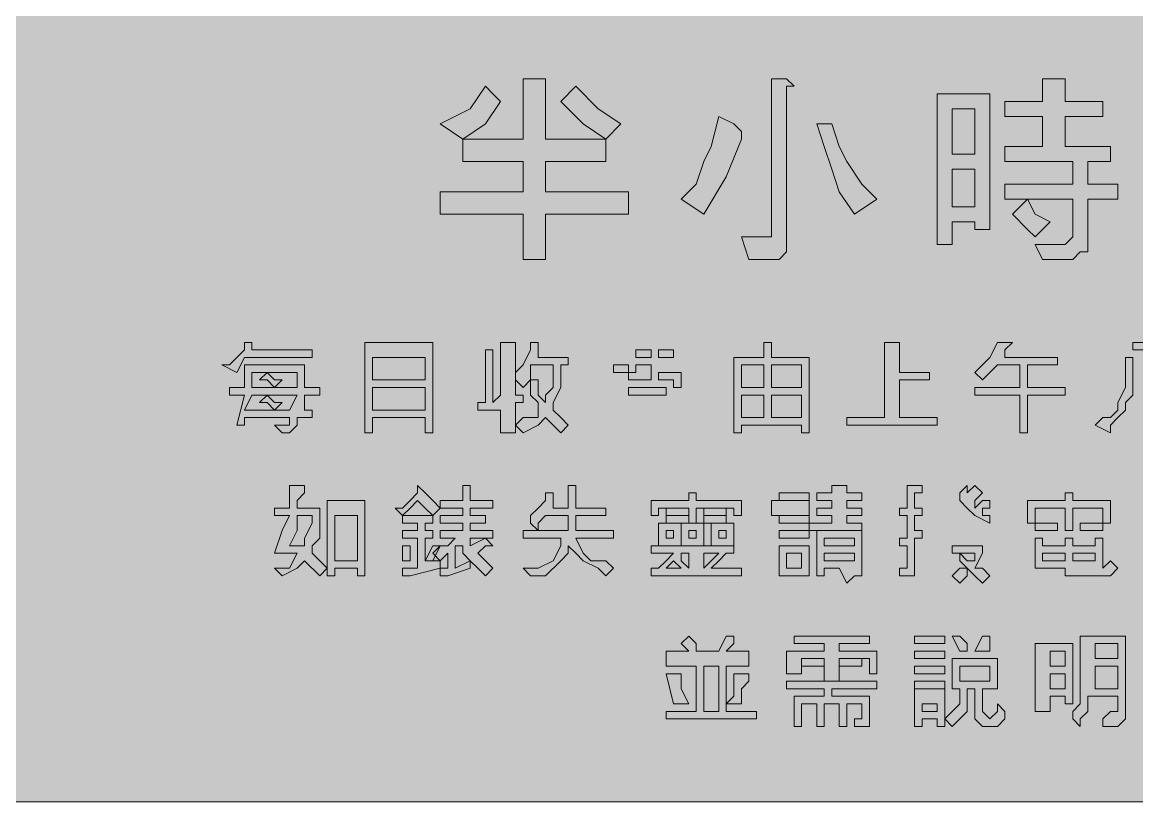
# Model space of a CAD drawing. Header units: metres. Extents: x 9 to 558, y 12 to 260.
# Drawn here: x 104.6 to 282.2, y 11.8 to 136 of the extents above; entities that cross this region are included whole.
import ezdxf

# ---------------------------------------------------------------- set-up
doc = ezdxf.new("R2010")
doc.units = ezdxf.units.M
doc.layers.add('FILL_BLACK_000000', color=7, linetype='Continuous', true_color=0x000000)
doc.layers.add('FILL_YELLOW_FFFF00', color=7, linetype='Continuous', true_color=0xffff00)

msp = doc.modelspace()

# ---------------------------------------------------------------- hatches: boundary and pattern name
at = {"layer": 'FILL_BLACK_000000', "true_color": 0x000000}
h = msp.add_hatch(color=7, dxfattribs=at)
h.dxf.hatch_style = 1
h.paths.add_polyline_path([(184.41, 126.96), (186.81, 126.96), (188.01, 126.96), (188.01, 125.76), (188.01, 117.36), (197.61, 117.36), (197.61, 113.76), (188.01, 113.76), (188.01, 108.96), (201.21, 108.96), (201.21, 105.36), (188.01, 105.36), (188.01, 98.16), (184.41, 98.16), (184.41, 105.36), (171.21, 105.36), (171.21, 108.96), (184.41, 108.96), (184.41, 113.76), (174.81, 113.76), (174.81, 117.36), (184.41, 117.36), (184.41, 126.96)])
h = msp.add_hatch(color=7, dxfattribs=at)
h.dxf.hatch_style = 1
h.paths.add_polyline_path([(226.41, 126.96), (227.61, 125.76), (226.41, 125.76), (226.41, 101.76), (226.41, 100.56), (226.41, 99.36), (225.21, 98.16), (222.81, 98.16), (220.41, 98.16), (219.21, 101.76), (221.61, 101.76), (222.81, 101.76), (224.01, 101.76), (224.01, 102.96), (224.01, 126.96), (225.21, 126.96), (226.41, 126.96)])
h = msp.add_hatch(color=7, dxfattribs=at)
h.dxf.hatch_style = 1
h.paths.add_polyline_path([(267.21, 120.96), (261.21, 120.96), (261.21, 123.36), (267.21, 123.36), (267.21, 126.96), (270.81, 126.96), (270.81, 125.76), (270.81, 123.36), (276.81, 123.36), (276.81, 120.96), (270.81, 120.96), (270.81, 116.16), (278.01, 116.16), (278.01, 113.76), (274.41, 113.76), (274.41, 110.16), (279.21, 110.16), (279.21, 107.76), (274.41, 107.76), (274.41, 101.76), (274.41, 99.36), (273.21, 99.36), (272.01, 98.16), (270.81, 98.16), (267.21, 98.16), (266.01, 100.56), (269.61, 100.56), (270.81, 100.56), (272.01, 101.76), (272.01, 102.96), (272.01, 107.76), (261.21, 107.76), (261.21, 110.16), (272.01, 110.16), (272.01, 113.76), (261.21, 113.76), (261.21, 116.16), (267.21, 116.16), (267.21, 120.96)])
h = msp.add_hatch(color=7, dxfattribs=at)
h.dxf.hatch_style = 1
h.paths.add_polyline_path([(180.81, 123.36), (178.41, 119.76), (174.81, 117.36), (171.21, 119.76), (176.01, 122.16), (178.41, 125.76), (179.61, 124.56), (180.81, 123.36)])
h = msp.add_hatch(color=7, dxfattribs=at)
h.dxf.hatch_style = 1
h.paths.add_polyline_path([(196.41, 122.16), (200.01, 119.76), (197.61, 117.36), (194.01, 119.76), (190.41, 123.36), (192.81, 125.76), (196.41, 122.16)])
h = msp.add_hatch(color=7, dxfattribs=at)
h.dxf.hatch_style = 1
h.paths.add_polyline_path([(256.41, 102.96), (256.41, 104.16), (252.81, 104.16), (252.81, 100.56), (250.41, 100.56), (250.41, 102.96), (250.41, 124.56), (258.81, 124.56), (258.81, 102.96), (256.41, 102.96)])
h.paths.add_polyline_path([(252.81, 122.16), (252.81, 114.96), (256.41, 114.96), (256.41, 122.16), (252.81, 122.16)], flags=16)
h.paths.add_polyline_path([(256.41, 112.56), (252.81, 112.56), (252.81, 106.56), (256.41, 106.56), (256.41, 112.56)], flags=16)
h = msp.add_hatch(color=7, dxfattribs=at)
h.dxf.hatch_style = 1
h.paths.add_polyline_path([(212.01, 110.16), (213.21, 113.76), (214.41, 116.16), (215.61, 120.96), (218.01, 119.76), (219.21, 118.56), (219.21, 117.36), (216.81, 111.36), (213.21, 105.36), (209.61, 107.76), (212.01, 110.16)])
h = msp.add_hatch(color=7, dxfattribs=at)
h.dxf.hatch_style = 1
h.paths.add_polyline_path([(234.81, 108.96), (233.61, 112.56), (232.41, 116.16), (231.21, 119.76), (233.61, 119.76), (234.81, 116.16), (236.01, 113.76), (238.41, 110.16), (240.81, 107.76), (237.21, 105.36), (234.81, 108.96)])
h = msp.add_hatch(color=7, dxfattribs=at)
h.dxf.hatch_style = 1
h.paths.add_polyline_path([(266.01, 105.36), (268.41, 104.16), (266.01, 101.76), (264.81, 102.96), (262.41, 105.36), (264.81, 107.76), (266.01, 105.36)])
h = msp.add_hatch(color=7, dxfattribs=at)
h.dxf.hatch_style = 1
h.paths.add_polyline_path([(150.81, 83.76), (150.81, 82.56), (140.01, 82.56), (138.81, 80.16), (136.41, 81.36), (137.61, 81.36), (138.81, 82.56), (140.01, 83.76), (140.01, 84.96), (141.21, 84.96), (141.21, 83.76), (150.81, 83.76)])
h = msp.add_hatch(color=7, dxfattribs=at)
h.dxf.hatch_style = 1
h.paths.add_polyline_path([(170.01, 70.56), (168.81, 70.56), (168.81, 72.96), (160.41, 72.96), (160.41, 70.56), (159.21, 70.56), (159.21, 84.96), (170.01, 84.96), (170.01, 70.56)])
h.paths.add_polyline_path([(160.41, 77.76), (160.41, 74.16), (168.81, 74.16), (168.81, 77.76), (160.41, 77.76)], flags=16)
h.paths.add_polyline_path([(168.81, 82.56), (160.41, 82.56), (160.41, 78.96), (168.81, 78.96), (168.81, 82.56)], flags=16)
h = msp.add_hatch(color=7, dxfattribs=at)
h.dxf.hatch_style = 1
h.paths.add_polyline_path([(178.41, 75.36), (178.41, 83.76), (179.61, 83.76), (179.61, 82.56), (179.61, 75.36), (180.81, 76.56), (180.81, 84.96), (182.01, 84.96), (183.21, 84.96), (183.21, 76.56), (184.41, 76.56), (184.41, 75.36), (183.21, 75.36), (183.21, 70.56), (180.81, 70.56), (180.81, 74.16), (177.21, 74.16), (177.21, 75.36), (178.41, 75.36)])
h = msp.add_hatch(color=7, dxfattribs=at)
h.dxf.hatch_style = 1
h.paths.add_polyline_path([(183.21, 78.96), (183.21, 80.16), (184.41, 81.36), (185.61, 83.76), (185.61, 84.96), (186.81, 84.96), (186.81, 82.56), (191.61, 82.56), (191.61, 81.36), (190.41, 81.36), (190.41, 78.96), (190.41, 77.76), (189.21, 75.36), (189.21, 74.16), (190.41, 72.96), (191.61, 71.76), (190.41, 70.56), (189.21, 71.76), (188.01, 72.96), (186.81, 71.76), (184.41, 70.56), (183.21, 71.76), (184.41, 72.96), (185.61, 72.96), (186.81, 72.96), (186.81, 74.16), (186.81, 75.36), (185.61, 76.56), (185.61, 77.76), (185.61, 78.96), (184.41, 77.76), (183.21, 78.96)])
h.paths.add_polyline_path([(186.81, 78.96), (186.81, 77.76), (186.81, 76.56), (188.01, 75.36), (188.01, 76.56), (189.21, 77.76), (189.21, 78.96), (189.21, 81.36), (185.61, 81.36), (185.61, 78.96), (186.81, 78.96)], flags=16)
h = msp.add_hatch(color=7, dxfattribs=at)
h.dxf.hatch_style = 1
h.paths.add_polyline_path([(202.41, 82.56), (202.41, 83.76), (204.81, 83.76), (204.81, 82.56), (202.41, 82.56)])
h = msp.add_hatch(color=7, dxfattribs=at)
h.dxf.hatch_style = 1
h.paths.add_polyline_path([(208.41, 82.56), (206.01, 82.56), (206.01, 83.76), (208.41, 83.76), (208.41, 82.56)])
h = msp.add_hatch(color=7, dxfattribs=at)
h.dxf.hatch_style = 1
h.paths.add_polyline_path([(219.21, 71.76), (219.21, 70.56), (218.01, 70.56), (218.01, 82.56), (222.81, 82.56), (222.81, 84.96), (224.01, 84.96), (224.01, 82.56), (230.01, 82.56), (230.01, 70.56), (228.81, 70.56), (228.81, 71.76), (219.21, 71.76)])
h.paths.add_polyline_path([(222.81, 77.76), (222.81, 81.36), (219.21, 81.36), (219.21, 77.76), (222.81, 77.76)], flags=16)
h.paths.add_polyline_path([(224.01, 77.76), (228.81, 77.76), (228.81, 81.36), (224.01, 81.36), (224.01, 77.76)], flags=16)
h.paths.add_polyline_path([(219.21, 76.56), (219.21, 72.96), (222.81, 72.96), (222.81, 76.56), (219.21, 76.56)], flags=16)
h.paths.add_polyline_path([(228.81, 76.56), (224.01, 76.56), (224.01, 72.96), (228.81, 72.96), (228.81, 76.56)], flags=16)
h = msp.add_hatch(color=7, dxfattribs=at)
h.dxf.hatch_style = 1
h.paths.add_polyline_path([(244.41, 84.96), (244.41, 80.16), (249.21, 80.16), (249.21, 78.96), (244.41, 78.96), (244.41, 72.96), (250.41, 72.96), (250.41, 71.76), (236.01, 71.76), (236.01, 72.96), (242.01, 72.96), (242.01, 84.96), (243.21, 84.96), (244.41, 84.96)])
h = msp.add_hatch(color=7, dxfattribs=at)
h.dxf.hatch_style = 1
h.paths.add_polyline_path([(258.81, 82.56), (260.01, 84.96), (261.21, 84.96), (262.41, 84.96), (261.21, 83.76), (261.21, 82.56), (269.61, 82.56), (269.61, 81.36), (264.81, 81.36), (264.81, 77.76), (270.81, 77.76), (270.81, 76.56), (264.81, 76.56), (264.81, 70.56), (263.61, 70.56), (263.61, 76.56), (256.41, 76.56), (256.41, 77.76), (263.61, 77.76), (263.61, 81.36), (260.01, 81.36), (257.61, 78.96), (256.41, 80.16), (258.81, 82.56)])
h = msp.add_hatch(color=7, dxfattribs=at)
h.dxf.hatch_style = 1
h.paths.add_polyline_path([(286.41, 84.96), (286.41, 81.36), (286.41, 80.16), (286.41, 78.96), (287.61, 77.76), (287.61, 76.56), (288.81, 75.36), (288.81, 74.16), (290.01, 72.96), (291.21, 71.76), (288.81, 70.56), (288.81, 71.76), (287.61, 72.96), (286.41, 74.16), (286.41, 75.36), (285.21, 76.56), (285.21, 78.96), (285.21, 80.16), (285.21, 81.36), (285.21, 83.76), (281.61, 83.76), (281.61, 84.96), (286.41, 84.96)])
h = msp.add_hatch(color=7, dxfattribs=at)
h.dxf.hatch_style = 1
h.paths.add_polyline_path([(276.81, 72.96), (278.01, 72.96), (279.21, 74.16), (279.21, 75.36), (280.41, 77.76), (280.41, 78.96), (280.41, 80.16), (280.41, 82.56), (281.61, 82.56), (281.61, 81.36), (281.61, 80.16), (281.61, 77.76), (281.61, 76.56), (280.41, 75.36), (280.41, 74.16), (279.21, 72.96), (278.01, 71.76), (278.01, 70.56), (275.61, 71.76), (276.81, 72.96)])
h = msp.add_hatch(color=7, dxfattribs=at)
h.dxf.hatch_style = 1
h.paths.add_polyline_path([(152.01, 77.76), (152.01, 76.56), (149.61, 76.56), (149.61, 74.16), (150.81, 74.16), (150.81, 72.96), (148.41, 72.96), (148.41, 71.76), (147.21, 70.56), (146.01, 70.56), (144.81, 71.76), (146.01, 71.76), (147.21, 71.76), (147.21, 72.96), (140.01, 72.96), (140.01, 71.76), (138.81, 71.76), (140.01, 76.56), (137.61, 76.56), (137.61, 77.76), (140.01, 77.76), (140.01, 81.36), (149.61, 81.36), (149.61, 77.76), (152.01, 77.76)])
h.paths.add_polyline_path([(141.21, 80.16), (141.21, 77.76), (144.81, 77.76), (148.41, 77.76), (148.41, 80.16), (143.61, 80.16), (141.21, 80.16)], flags=16)
h.paths.add_polyline_path([(148.41, 76.56), (143.61, 76.56), (141.21, 76.56), (140.01, 74.16), (144.81, 74.16), (147.21, 74.16), (148.41, 76.56)], flags=16)
h = msp.add_hatch(color=7, dxfattribs=at)
h.dxf.hatch_style = 1
h.paths.add_polyline_path([(142.41, 78.96), (143.61, 80.16), (144.81, 78.96), (146.01, 78.96), (144.81, 77.76), (143.61, 78.96), (142.41, 78.96)])
h = msp.add_hatch(color=7, dxfattribs=at)
h.dxf.hatch_style = 1
h.paths.add_polyline_path([(201.21, 80.16), (198.81, 80.16), (198.81, 81.36), (201.21, 81.36), (201.21, 80.16)])
h = msp.add_hatch(color=7, dxfattribs=at)
h.dxf.hatch_style = 1
h.paths.add_polyline_path([(204.81, 80.16), (204.81, 78.96), (201.21, 78.96), (201.21, 80.16), (202.41, 80.16), (202.41, 81.36), (204.81, 81.36), (204.81, 80.16)])
h = msp.add_hatch(color=7, dxfattribs=at)
h.dxf.hatch_style = 1
h.paths.add_polyline_path([(209.61, 80.16), (209.61, 78.96), (209.61, 77.76), (208.41, 77.76), (208.41, 78.96), (206.01, 78.96), (206.01, 80.16), (209.61, 80.16)])
h = msp.add_hatch(color=7, dxfattribs=at)
h.dxf.hatch_style = 1
h.paths.add_polyline_path([(144.81, 74.16), (143.61, 75.36), (142.41, 75.36), (143.61, 76.56), (144.81, 75.36), (146.01, 75.36), (144.81, 74.16)])
h = msp.add_hatch(color=7, dxfattribs=at)
h.dxf.hatch_style = 1
h.paths.add_polyline_path([(207.21, 76.56), (201.21, 76.56), (201.21, 77.76), (207.21, 77.76), (207.21, 76.56)])
h = msp.add_hatch(color=7, dxfattribs=at)
h.dxf.hatch_style = 1
h.paths.add_polyline_path([(147.21, 58.56), (147.21, 62.16), (149.61, 62.16), (149.61, 60.96), (148.41, 59.76), (148.41, 58.56), (152.01, 58.56), (152.01, 57.36), (152.01, 56.16), (152.01, 53.76), (150.81, 52.56), (150.81, 51.36), (153.21, 48.96), (152.01, 47.76), (149.61, 50.16), (148.41, 48.96), (146.01, 47.76), (144.81, 48.96), (147.21, 48.96), (148.41, 51.36), (147.21, 51.36), (146.01, 51.36), (144.81, 51.36), (146.01, 54.96), (147.21, 57.36), (144.81, 57.36), (144.81, 58.56), (147.21, 58.56)])
h.paths.add_polyline_path([(147.21, 52.56), (148.41, 52.56), (149.61, 52.56), (149.61, 53.76), (150.81, 56.16), (150.81, 57.36), (148.41, 57.36), (148.41, 54.96), (147.21, 52.56)], flags=16)
h = msp.add_hatch(color=7, dxfattribs=at)
h.dxf.hatch_style = 1
h.paths.add_polyline_path([(165.21, 58.56), (166.41, 59.76), (167.61, 60.96), (167.61, 62.16), (168.81, 60.96), (170.01, 59.76), (171.21, 58.56), (170.01, 57.36), (168.81, 58.56), (167.61, 59.76), (166.41, 58.56), (165.21, 57.36), (164.01, 58.56), (165.21, 58.56)])
h = msp.add_hatch(color=7, dxfattribs=at)
h.dxf.hatch_style = 1
h.paths.add_polyline_path([(172.41, 47.76), (171.21, 47.76), (171.21, 48.96), (172.41, 48.96), (172.41, 51.36), (171.21, 50.16), (170.01, 51.36), (171.21, 52.56), (172.41, 52.56), (173.61, 53.76), (171.21, 53.76), (171.21, 54.96), (174.81, 54.96), (174.81, 56.16), (171.21, 56.16), (171.21, 57.36), (174.81, 57.36), (174.81, 58.56), (171.21, 58.56), (171.21, 59.76), (174.81, 59.76), (174.81, 62.16), (176.01, 62.16), (176.01, 60.96), (176.01, 59.76), (179.61, 59.76), (179.61, 58.56), (176.01, 58.56), (176.01, 57.36), (178.41, 57.36), (178.41, 56.16), (176.01, 56.16), (176.01, 54.96), (179.61, 54.96), (179.61, 53.76), (178.41, 53.76), (179.61, 52.56), (178.41, 52.56), (177.21, 51.36), (178.41, 50.16), (179.61, 48.96), (178.41, 47.76), (177.21, 48.96), (176.01, 50.16), (176.01, 48.96), (172.41, 47.76)])
h.paths.add_polyline_path([(176.01, 53.76), (176.01, 52.56), (178.41, 53.76), (176.01, 53.76)], flags=16)
h.paths.add_polyline_path([(174.81, 51.36), (174.81, 52.56), (173.61, 52.56), (173.61, 48.96), (176.01, 50.16), (174.81, 51.36)], flags=16)
h = msp.add_hatch(color=7, dxfattribs=at)
h.dxf.hatch_style = 1
h.paths.add_polyline_path([(185.61, 57.36), (186.81, 58.56), (188.01, 59.76), (188.01, 60.96), (189.21, 60.96), (189.21, 58.56), (191.61, 58.56), (191.61, 62.16), (192.81, 62.16), (192.81, 60.96), (192.81, 58.56), (197.61, 58.56), (197.61, 57.36), (192.81, 57.36), (192.81, 54.96), (198.81, 54.96), (198.81, 53.76), (192.81, 53.76), (194.01, 51.36), (195.21, 50.16), (197.61, 50.16), (198.81, 48.96), (197.61, 47.76), (196.41, 48.96), (194.01, 50.16), (192.81, 51.36), (191.61, 52.56), (191.61, 51.36), (190.41, 50.16), (188.01, 47.76), (185.61, 47.76), (184.41, 48.96), (186.81, 48.96), (189.21, 50.16), (190.41, 52.56), (190.41, 53.76), (184.41, 53.76), (184.41, 54.96), (186.81, 54.96), (185.61, 56.16), (185.61, 57.36)])
h.paths.add_polyline_path([(191.61, 54.96), (191.61, 57.36), (188.01, 57.36), (186.81, 56.16), (186.81, 54.96), (191.61, 54.96)], flags=16)
h = msp.add_hatch(color=7, dxfattribs=at)
h.dxf.hatch_style = 1
h.paths.add_polyline_path([(219.21, 59.76), (219.21, 57.36), (218.01, 57.36), (218.01, 58.56), (212.01, 58.56), (212.01, 56.16), (210.81, 56.16), (210.81, 58.56), (206.01, 58.56), (206.01, 57.36), (204.81, 57.36), (204.81, 59.76), (210.81, 59.76), (210.81, 60.96), (212.01, 60.96), (212.01, 59.76), (219.21, 59.76)])
h = msp.add_hatch(color=7, dxfattribs=at)
h.dxf.hatch_style = 1
h.paths.add_polyline_path([(230.01, 60.96), (230.01, 59.76), (225.21, 59.76), (225.21, 60.96), (230.01, 60.96)])
h = msp.add_hatch(color=7, dxfattribs=at)
h.dxf.hatch_style = 1
h.paths.add_polyline_path([(231.21, 60.96), (233.61, 60.96), (233.61, 62.16), (234.81, 62.16), (236.01, 62.16), (236.01, 60.96), (238.41, 60.96), (238.41, 59.76), (236.01, 59.76), (236.01, 58.56), (238.41, 58.56), (238.41, 57.36), (236.01, 57.36), (236.01, 56.16), (238.41, 56.16), (238.41, 54.96), (230.01, 54.96), (230.01, 56.16), (233.61, 56.16), (233.61, 57.36), (231.21, 57.36), (231.21, 58.56), (233.61, 58.56), (233.61, 59.76), (231.21, 59.76), (231.21, 60.96)])
h = msp.add_hatch(color=7, dxfattribs=at)
h.dxf.hatch_style = 1
h.paths.add_polyline_path([(246.81, 62.16), (248.01, 62.16), (248.01, 60.96), (246.81, 60.96), (246.81, 58.56), (248.01, 58.56), (248.01, 57.36), (246.81, 57.36), (246.81, 54.96), (248.01, 54.96), (248.01, 53.76), (246.81, 53.76), (246.81, 48.96), (246.81, 47.76), (245.61, 47.76), (244.41, 47.76), (244.41, 48.96), (245.61, 48.96), (245.61, 52.56), (244.41, 52.56), (244.41, 53.76), (245.61, 53.76), (245.61, 57.36), (244.41, 57.36), (244.41, 58.56), (245.61, 58.56), (245.61, 62.16), (246.81, 62.16)])
h = msp.add_hatch(color=7, dxfattribs=at)
h.dxf.hatch_style = 1
h.paths.add_polyline_path([(255.21, 60.96), (256.41, 62.16), (257.61, 60.96), (256.41, 59.76), (256.41, 58.56), (257.61, 59.76), (258.81, 59.76), (258.81, 58.56), (257.61, 58.56), (257.61, 57.36), (258.81, 57.36), (258.81, 56.16), (256.41, 57.36), (255.21, 58.56), (254.01, 59.76), (254.01, 60.96), (255.21, 62.16), (255.21, 60.96)])
h = msp.add_hatch(color=7, dxfattribs=at)
h.dxf.hatch_style = 1
h.paths.add_polyline_path([(278.01, 59.76), (278.01, 56.16), (276.81, 56.16), (276.81, 58.56), (272.01, 58.56), (272.01, 54.96), (270.81, 54.96), (270.81, 58.56), (266.01, 58.56), (266.01, 56.16), (264.81, 56.16), (264.81, 59.76), (270.81, 59.76), (270.81, 60.96), (272.01, 60.96), (272.01, 59.76), (278.01, 59.76)])
h = msp.add_hatch(color=7, dxfattribs=at)
h.dxf.hatch_style = 1
h.paths.add_polyline_path([(159.21, 59.76), (159.21, 47.76), (158.01, 47.76), (158.01, 48.96), (154.41, 48.96), (154.41, 47.76), (153.21, 47.76), (153.21, 59.76), (159.21, 59.76)])
h.paths.add_polyline_path([(158.01, 57.36), (154.41, 57.36), (154.41, 50.16), (158.01, 50.16), (158.01, 57.36)], flags=16)
h = msp.add_hatch(color=7, dxfattribs=at)
h.dxf.hatch_style = 1
h.paths.add_polyline_path([(230.01, 59.76), (230.01, 57.36), (224.01, 57.36), (224.01, 59.76), (230.01, 59.76)])
h = msp.add_hatch(color=7, dxfattribs=at)
h.dxf.hatch_style = 1
h.paths.add_polyline_path([(170.01, 54.96), (170.01, 53.76), (168.81, 53.76), (168.81, 50.16), (171.21, 50.16), (171.21, 48.96), (166.41, 47.76), (165.21, 47.76), (165.21, 48.96), (167.61, 48.96), (167.61, 53.76), (165.21, 53.76), (165.21, 54.96), (167.61, 54.96), (167.61, 56.16), (165.21, 56.16), (165.21, 57.36), (170.01, 57.36), (170.01, 56.16), (168.81, 56.16), (168.81, 54.96), (170.01, 54.96)])
h = msp.add_hatch(color=7, dxfattribs=at)
h.dxf.hatch_style = 1
h.paths.add_polyline_path([(210.81, 58.56), (210.81, 57.36), (207.21, 57.36), (207.21, 58.56), (210.81, 58.56)])
h = msp.add_hatch(color=7, dxfattribs=at)
h.dxf.hatch_style = 1
h.paths.add_polyline_path([(210.81, 57.36), (210.81, 56.16), (207.21, 56.16), (207.21, 57.36), (210.81, 57.36)])
h = msp.add_hatch(color=7, dxfattribs=at)
h.dxf.hatch_style = 1
h.paths.add_polyline_path([(216.81, 58.56), (216.81, 57.36), (213.21, 57.36), (213.21, 58.56), (216.81, 58.56)])
h = msp.add_hatch(color=7, dxfattribs=at)
h.dxf.hatch_style = 1
h.paths.add_polyline_path([(216.81, 57.36), (216.81, 56.16), (213.21, 56.16), (213.21, 57.36), (216.81, 57.36)])
h = msp.add_hatch(color=7, dxfattribs=at)
h.dxf.hatch_style = 1
h.paths.add_polyline_path([(230.01, 57.36), (230.01, 56.16), (225.21, 56.16), (225.21, 57.36), (230.01, 57.36)])
h = msp.add_hatch(color=7, dxfattribs=at)
h.dxf.hatch_style = 1
h.paths.add_polyline_path([(209.61, 52.56), (206.01, 52.56), (206.01, 56.16), (209.61, 56.16), (209.61, 52.56)])
h.paths.add_polyline_path([(208.41, 54.96), (207.21, 54.96), (207.21, 53.76), (208.41, 53.76), (208.41, 54.96)], flags=16)
h = msp.add_hatch(color=7, dxfattribs=at)
h.dxf.hatch_style = 1
h.paths.add_polyline_path([(213.21, 52.56), (209.61, 52.56), (209.61, 56.16), (213.21, 56.16), (213.21, 52.56)])
h.paths.add_polyline_path([(212.01, 54.96), (210.81, 54.96), (210.81, 53.76), (212.01, 53.76), (212.01, 54.96)], flags=16)
h = msp.add_hatch(color=7, dxfattribs=at)
h.dxf.hatch_style = 1
h.paths.add_polyline_path([(218.01, 52.56), (214.41, 52.56), (214.41, 56.16), (218.01, 56.16), (218.01, 52.56)])
h.paths.add_polyline_path([(216.81, 54.96), (215.61, 54.96), (215.61, 53.76), (216.81, 53.76), (216.81, 54.96)], flags=16)
h = msp.add_hatch(color=7, dxfattribs=at)
h.dxf.hatch_style = 1
h.paths.add_polyline_path([(269.61, 56.16), (269.61, 54.96), (266.01, 54.96), (266.01, 56.16), (269.61, 56.16)])
h = msp.add_hatch(color=7, dxfattribs=at)
h.dxf.hatch_style = 1
h.paths.add_polyline_path([(276.81, 56.16), (276.81, 54.96), (273.21, 54.96), (273.21, 56.16), (276.81, 56.16)])
h = msp.add_hatch(color=7, dxfattribs=at)
h.dxf.hatch_style = 1
h.paths.add_polyline_path([(230.01, 54.96), (230.01, 53.76), (225.21, 53.76), (225.21, 54.96), (230.01, 54.96)])
h = msp.add_hatch(color=7, dxfattribs=at)
h.dxf.hatch_style = 1
h.paths.add_polyline_path([(231.21, 54.96), (238.41, 54.96), (238.41, 48.96), (238.41, 47.76), (237.21, 47.76), (236.01, 46.56), (234.81, 48.96), (232.41, 48.96), (232.41, 47.76), (231.21, 47.76), (231.21, 54.96)])
h.paths.add_polyline_path([(232.41, 53.76), (232.41, 52.56), (237.21, 52.56), (237.21, 53.76), (232.41, 53.76)], flags=16)
h.paths.add_polyline_path([(237.21, 51.36), (232.41, 51.36), (232.41, 50.16), (237.21, 50.16), (237.21, 51.36)], flags=16)
h = msp.add_hatch(color=7, dxfattribs=at)
h.dxf.hatch_style = 1
h.paths.add_polyline_path([(270.81, 47.76), (270.81, 48.96), (266.01, 48.96), (266.01, 53.76), (267.21, 53.76), (267.21, 52.56), (270.81, 52.56), (270.81, 53.76), (272.01, 53.76), (272.01, 52.56), (275.61, 52.56), (275.61, 53.76), (276.81, 53.76), (276.81, 48.96), (278.01, 50.16), (279.21, 48.96), (278.01, 47.76), (276.81, 47.76), (272.01, 47.76), (270.81, 47.76)])
h.paths.add_polyline_path([(272.01, 51.36), (272.01, 50.16), (275.61, 50.16), (275.61, 51.36), (272.01, 51.36)], flags=16)
h.paths.add_polyline_path([(270.81, 51.36), (267.21, 51.36), (267.21, 50.16), (270.81, 50.16), (270.81, 51.36)], flags=16)
h = msp.add_hatch(color=7, dxfattribs=at)
h.dxf.hatch_style = 1
h.paths.add_polyline_path([(166.41, 51.36), (166.41, 50.16), (165.21, 50.16), (165.21, 51.36), (165.21, 52.56), (166.41, 52.56), (166.41, 51.36)])
h = msp.add_hatch(color=7, dxfattribs=at)
h.dxf.hatch_style = 1
h.paths.add_polyline_path([(170.01, 52.56), (171.21, 52.56), (170.01, 50.16), (168.81, 50.16), (170.01, 52.56)])
h = msp.add_hatch(color=7, dxfattribs=at)
h.dxf.hatch_style = 1
h.paths.add_polyline_path([(206.01, 48.96), (207.21, 50.16), (208.41, 51.36), (204.81, 51.36), (204.81, 52.56), (218.01, 52.56), (218.01, 51.36), (216.81, 51.36), (215.61, 50.16), (214.41, 48.96), (218.01, 48.96), (219.21, 48.96), (219.21, 47.76), (204.81, 47.76), (204.81, 48.96), (206.01, 48.96)])
h.paths.add_polyline_path([(213.21, 48.96), (214.41, 50.16), (215.61, 51.36), (213.21, 51.36), (213.21, 48.96)], flags=16)
h.paths.add_polyline_path([(208.41, 50.16), (207.21, 48.96), (209.61, 48.96), (208.41, 50.16)], flags=16)
h.paths.add_polyline_path([(210.81, 51.36), (209.61, 51.36), (209.61, 50.16), (210.81, 48.96), (210.81, 51.36)], flags=16)
h = msp.add_hatch(color=7, dxfattribs=at)
h.dxf.hatch_style = 1
h.paths.add_polyline_path([(230.01, 52.56), (230.01, 47.76), (228.81, 47.76), (226.41, 47.76), (225.21, 47.76), (225.21, 52.56), (230.01, 52.56)])
h.paths.add_polyline_path([(228.81, 51.36), (226.41, 51.36), (226.41, 48.96), (228.81, 48.96), (228.81, 51.36)], flags=16)
h = msp.add_hatch(color=7, dxfattribs=at)
h.dxf.hatch_style = 1
h.paths.add_polyline_path([(257.61, 52.56), (257.61, 51.36), (256.41, 48.96), (257.61, 48.96), (258.81, 47.76), (257.61, 46.56), (256.41, 47.76), (255.21, 48.96), (254.01, 50.16), (254.01, 51.36), (252.81, 51.36), (252.81, 52.56), (257.61, 52.56)])
h.paths.add_polyline_path([(255.21, 50.16), (256.41, 50.16), (256.41, 51.36), (254.01, 51.36), (255.21, 50.16)], flags=16)
h = msp.add_hatch(color=7, dxfattribs=at)
h.dxf.hatch_style = 1
h.paths.add_polyline_path([(252.81, 47.76), (254.01, 48.96), (255.21, 48.96), (255.21, 47.76), (254.01, 46.56), (252.81, 47.76)])
h = msp.add_hatch(color=7, dxfattribs=at)
h.dxf.hatch_style = 1
h.paths.add_polyline_path([(209.61, 36.96), (210.81, 38.16), (212.01, 36.96), (212.01, 35.76), (215.61, 35.76), (216.81, 38.16), (218.01, 38.16), (218.01, 36.96), (216.81, 35.76), (220.41, 35.76), (220.41, 33.36), (216.81, 33.36), (216.81, 26.16), (221.61, 26.16), (221.61, 24.96), (207.21, 24.96), (207.21, 26.16), (212.01, 26.16), (212.01, 33.36), (207.21, 33.36), (207.21, 35.76), (210.81, 35.76), (209.61, 36.96)])
h.paths.add_polyline_path([(215.61, 33.36), (213.21, 33.36), (213.21, 26.16), (215.61, 26.16), (215.61, 33.36)], flags=16)
h = msp.add_hatch(color=7, dxfattribs=at)
h.dxf.hatch_style = 1
h.paths.add_polyline_path([(240.81, 35.76), (240.81, 32.16), (239.61, 32.16), (239.61, 34.56), (234.81, 34.56), (234.81, 30.96), (232.41, 30.96), (232.41, 34.56), (228.81, 34.56), (228.81, 32.16), (226.41, 32.16), (226.41, 35.76), (232.41, 35.76), (232.41, 36.96), (227.61, 36.96), (227.61, 38.16), (239.61, 38.16), (239.61, 36.96), (234.81, 36.96), (234.81, 35.76), (240.81, 35.76)])
h = msp.add_hatch(color=7, dxfattribs=at)
h.dxf.hatch_style = 1
h.paths.add_polyline_path([(251.61, 38.16), (251.61, 36.96), (246.81, 36.96), (246.81, 38.16), (251.61, 38.16)])
h = msp.add_hatch(color=7, dxfattribs=at)
h.dxf.hatch_style = 1
h.paths.add_polyline_path([(252.81, 38.16), (254.01, 38.16), (255.21, 36.96), (255.21, 35.76), (254.01, 35.76), (252.81, 38.16)])
h = msp.add_hatch(color=7, dxfattribs=at)
h.dxf.hatch_style = 1
h.paths.add_polyline_path([(256.41, 35.76), (257.61, 38.16), (258.81, 38.16), (258.81, 35.76), (256.41, 35.76)])
h = msp.add_hatch(color=7, dxfattribs=at)
h.dxf.hatch_style = 1
h.paths.add_polyline_path([(280.41, 24.96), (279.21, 23.76), (276.81, 23.76), (276.81, 24.96), (278.01, 26.16), (279.21, 26.16), (279.21, 28.56), (274.41, 28.56), (274.41, 27.36), (274.41, 26.16), (273.21, 24.96), (273.21, 23.76), (272.01, 24.96), (272.01, 26.16), (273.21, 27.36), (273.21, 28.56), (273.21, 30.96), (273.21, 38.16), (280.41, 38.16), (280.41, 26.16), (280.41, 24.96)])
h.paths.add_polyline_path([(275.61, 36.96), (275.61, 34.56), (279.21, 34.56), (279.21, 36.96), (275.61, 36.96)], flags=16)
h.paths.add_polyline_path([(279.21, 33.36), (275.61, 33.36), (275.61, 29.76), (279.21, 29.76), (279.21, 33.36)], flags=16)
h = msp.add_hatch(color=7, dxfattribs=at)
h.dxf.hatch_style = 1
h.paths.add_polyline_path([(251.61, 35.76), (251.61, 34.56), (246.81, 34.56), (246.81, 35.76), (251.61, 35.76)])
h = msp.add_hatch(color=7, dxfattribs=at)
h.dxf.hatch_style = 1
h.paths.add_polyline_path([(270.81, 27.36), (270.81, 28.56), (268.41, 28.56), (268.41, 26.16), (266.01, 26.16), (266.01, 36.96), (272.01, 36.96), (272.01, 27.36), (270.81, 27.36)])
h.paths.add_polyline_path([(268.41, 35.76), (268.41, 33.36), (270.81, 33.36), (270.81, 35.76), (268.41, 35.76)], flags=16)
h.paths.add_polyline_path([(270.81, 32.16), (268.41, 32.16), (268.41, 29.76), (270.81, 29.76), (270.81, 32.16)], flags=16)
h = msp.add_hatch(color=7, dxfattribs=at)
h.dxf.hatch_style = 1
h.paths.add_polyline_path([(232.41, 34.56), (232.41, 33.36), (228.81, 33.36), (228.81, 34.56), (232.41, 34.56)])
h = msp.add_hatch(color=7, dxfattribs=at)
h.dxf.hatch_style = 1
h.paths.add_polyline_path([(238.41, 34.56), (238.41, 33.36), (234.81, 33.36), (234.81, 34.56), (238.41, 34.56)])
h = msp.add_hatch(color=7, dxfattribs=at)
h.dxf.hatch_style = 1
h.paths.add_polyline_path([(260.01, 34.56), (260.01, 29.76), (257.61, 29.76), (257.61, 26.16), (258.81, 24.96), (260.01, 26.16), (260.01, 27.36), (261.21, 26.16), (261.21, 24.96), (260.01, 23.76), (258.81, 23.76), (257.61, 23.76), (256.41, 24.96), (256.41, 26.16), (256.41, 29.76), (255.21, 29.76), (255.21, 28.56), (255.21, 26.16), (254.01, 24.96), (252.81, 23.76), (251.61, 24.96), (252.81, 26.16), (254.01, 27.36), (254.01, 28.56), (254.01, 29.76), (252.81, 29.76), (252.81, 34.56), (260.01, 34.56)])
h.paths.add_polyline_path([(258.81, 33.36), (254.01, 33.36), (254.01, 30.96), (258.81, 30.96), (258.81, 33.36)], flags=16)
h = msp.add_hatch(color=7, dxfattribs=at)
h.dxf.hatch_style = 1
h.paths.add_polyline_path([(209.61, 29.76), (210.81, 27.36), (208.41, 27.36), (207.21, 32.16), (209.61, 32.16), (209.61, 29.76)])
h = msp.add_hatch(color=7, dxfattribs=at)
h.dxf.hatch_style = 1
h.paths.add_polyline_path([(218.01, 28.56), (218.01, 29.76), (218.01, 30.96), (218.01, 32.16), (220.41, 32.16), (220.41, 30.96), (219.21, 29.76), (219.21, 28.56), (219.21, 27.36), (218.01, 27.36), (216.81, 27.36), (218.01, 28.56)])
h = msp.add_hatch(color=7, dxfattribs=at)
h.dxf.hatch_style = 1
h.paths.add_polyline_path([(251.61, 33.36), (251.61, 32.16), (246.81, 32.16), (246.81, 33.36), (251.61, 33.36)])
h = msp.add_hatch(color=7, dxfattribs=at)
h.dxf.hatch_style = 1
h.paths.add_polyline_path([(240.81, 29.76), (233.61, 29.76), (233.61, 28.56), (239.61, 28.56), (239.61, 26.16), (239.61, 24.96), (239.61, 23.76), (238.41, 23.76), (237.21, 23.76), (237.21, 24.96), (238.41, 24.96), (238.41, 26.16), (238.41, 27.36), (236.01, 27.36), (236.01, 23.76), (234.81, 23.76), (234.81, 27.36), (232.41, 27.36), (232.41, 23.76), (231.21, 23.76), (231.21, 27.36), (228.81, 27.36), (228.81, 23.76), (227.61, 23.76), (227.61, 28.56), (232.41, 28.56), (232.41, 29.76), (226.41, 29.76), (226.41, 30.96), (240.81, 30.96), (240.81, 29.76)])
h = msp.add_hatch(color=7, dxfattribs=at)
h.dxf.hatch_style = 1
h.paths.add_polyline_path([(251.61, 30.96), (251.61, 29.76), (246.81, 29.76), (246.81, 30.96), (251.61, 30.96)])
h = msp.add_hatch(color=7, dxfattribs=at)
h.dxf.hatch_style = 1
h.paths.add_polyline_path([(251.61, 29.76), (251.61, 23.76), (250.41, 23.76), (250.41, 24.96), (248.01, 24.96), (248.01, 23.76), (246.81, 23.76), (246.81, 29.76), (251.61, 29.76)])
h.paths.add_polyline_path([(250.41, 27.36), (248.01, 27.36), (248.01, 26.16), (250.41, 26.16), (250.41, 27.36)], flags=16)
at = {"layer": 'FILL_YELLOW_FFFF00', "true_color": 0xffff00}
h = msp.add_hatch(color=7, dxfattribs=at)
h.dxf.hatch_style = 1
h.paths.add_polyline_path([(551.26, 260.11), (552.02, 259.95), (553.41, 259.41), (556.41, 257.76), (556.81, 257.26), (557.1, 256.67), (557.46, 255.36), (557.61, 252.96), (557.61, 18.96), (557.61, 16.56), (557.42, 15.68), (557.01, 14.91), (556.41, 14.16), (553.41, 12.51), (552.02, 11.97), (551.26, 11.81), (550.41, 11.76), (16.41, 11.76), (14.01, 11.76), (13.13, 12.47), (12.36, 12.96), (11.82, 13.45), (11.66, 13.76), (11.61, 14.16), (10.82, 14.61), (10.22, 15.08), (9.8, 15.57), (9.51, 16.11), (9.25, 17.37), (9.21, 18.96), (9.21, 252.96), (9.21, 255.36), (11.61, 257.76), (12.36, 258.36), (13.13, 258.77), (14.01, 258.96), (14.76, 259.56), (15.53, 259.97), (16.41, 260.16), (550.41, 260.16), (551.26, 260.11)])

# ---------------------------------------------------------------- linework, layer by layer
at = {"layer": 'FILL_BLACK_000000', "lineweight": 0, "true_color": 0x000000}
for points in [[(184.41, 126.96), (186.81, 126.96), (188.01, 126.96), (188.01, 125.76), (188.01, 117.36), (197.61, 117.36), (197.61, 113.76), (188.01, 113.76), (188.01, 108.96), (201.21, 108.96), (201.21, 105.36), (188.01, 105.36), (188.01, 98.16), (184.41, 98.16), (184.41, 105.36), (171.21, 105.36), (171.21, 108.96), (184.41, 108.96), (184.41, 113.76), (174.81, 113.76), (174.81, 117.36), (184.41, 117.36)], [(226.41, 126.96), (227.61, 125.76), (226.41, 125.76), (226.41, 101.76), (226.41, 100.56), (226.41, 99.36), (225.21, 98.16), (222.81, 98.16), (220.41, 98.16), (219.21, 101.76), (221.61, 101.76), (222.81, 101.76), (224.01, 101.76), (224.01, 102.96), (224.01, 126.96), (225.21, 126.96)], [(267.21, 120.96), (261.21, 120.96), (261.21, 123.36), (267.21, 123.36), (267.21, 126.96), (270.81, 126.96), (270.81, 125.76), (270.81, 123.36), (276.81, 123.36), (276.81, 120.96), (270.81, 120.96), (270.81, 116.16), (278.01, 116.16), (278.01, 113.76), (274.41, 113.76), (274.41, 110.16), (279.21, 110.16), (279.21, 107.76), (274.41, 107.76), (274.41, 101.76), (274.41, 99.36), (273.21, 99.36), (272.01, 98.16), (270.81, 98.16), (267.21, 98.16), (266.01, 100.56), (269.61, 100.56), (270.81, 100.56), (272.01, 101.76), (272.01, 102.96), (272.01, 107.76), (261.21, 107.76), (261.21, 110.16), (272.01, 110.16), (272.01, 113.76), (261.21, 113.76), (261.21, 116.16), (267.21, 116.16)], [(180.81, 123.36), (178.41, 119.76), (174.81, 117.36), (171.21, 119.76), (176.01, 122.16), (178.41, 125.76), (179.61, 124.56)], [(196.41, 122.16), (200.01, 119.76), (197.61, 117.36), (194.01, 119.76), (190.41, 123.36), (192.81, 125.76)], [(256.41, 102.96), (256.41, 104.16), (252.81, 104.16), (252.81, 100.56), (250.41, 100.56), (250.41, 102.96), (250.41, 124.56), (258.81, 124.56), (258.81, 102.96)], [(212.01, 110.16), (213.21, 113.76), (214.41, 116.16), (215.61, 120.96), (218.01, 119.76), (219.21, 118.56), (219.21, 117.36), (216.81, 111.36), (213.21, 105.36), (209.61, 107.76)], [(252.81, 122.16), (252.81, 114.96), (256.41, 114.96), (256.41, 122.16)], [(234.81, 108.96), (233.61, 112.56), (232.41, 116.16), (231.21, 119.76), (233.61, 119.76), (234.81, 116.16), (236.01, 113.76), (238.41, 110.16), (240.81, 107.76), (237.21, 105.36)], [(256.41, 112.56), (252.81, 112.56), (252.81, 106.56), (256.41, 106.56)], [(266.01, 105.36), (268.41, 104.16), (266.01, 101.76), (264.81, 102.96), (262.41, 105.36), (264.81, 107.76)], [(150.81, 83.76), (150.81, 82.56), (140.01, 82.56), (138.81, 80.16), (136.41, 81.36), (137.61, 81.36), (138.81, 82.56), (140.01, 83.76), (140.01, 84.96), (141.21, 84.96), (141.21, 83.76)], [(170.01, 70.56), (168.81, 70.56), (168.81, 72.96), (160.41, 72.96), (160.41, 70.56), (159.21, 70.56), (159.21, 84.96), (170.01, 84.96)], [(178.41, 75.36), (178.41, 83.76), (179.61, 83.76), (179.61, 82.56), (179.61, 75.36), (180.81, 76.56), (180.81, 84.96), (182.01, 84.96), (183.21, 84.96), (183.21, 76.56), (184.41, 76.56), (184.41, 75.36), (183.21, 75.36), (183.21, 70.56), (180.81, 70.56), (180.81, 74.16), (177.21, 74.16), (177.21, 75.36)], [(183.21, 78.96), (183.21, 80.16), (184.41, 81.36), (185.61, 83.76), (185.61, 84.96), (186.81, 84.96), (186.81, 82.56), (191.61, 82.56), (191.61, 81.36), (190.41, 81.36), (190.41, 78.96), (190.41, 77.76), (189.21, 75.36), (189.21, 74.16), (190.41, 72.96), (191.61, 71.76), (190.41, 70.56), (189.21, 71.76), (188.01, 72.96), (186.81, 71.76), (184.41, 70.56), (183.21, 71.76), (184.41, 72.96), (185.61, 72.96), (186.81, 72.96), (186.81, 74.16), (186.81, 75.36), (185.61, 76.56), (185.61, 77.76), (185.61, 78.96), (184.41, 77.76)], [(202.41, 82.56), (202.41, 83.76), (204.81, 83.76), (204.81, 82.56)], [(208.41, 82.56), (206.01, 82.56), (206.01, 83.76), (208.41, 83.76)], [(219.21, 71.76), (219.21, 70.56), (218.01, 70.56), (218.01, 82.56), (222.81, 82.56), (222.81, 84.96), (224.01, 84.96), (224.01, 82.56), (230.01, 82.56), (230.01, 70.56), (228.81, 70.56), (228.81, 71.76)], [(244.41, 84.96), (244.41, 80.16), (249.21, 80.16), (249.21, 78.96), (244.41, 78.96), (244.41, 72.96), (250.41, 72.96), (250.41, 71.76), (236.01, 71.76), (236.01, 72.96), (242.01, 72.96), (242.01, 84.96), (243.21, 84.96)], [(258.81, 82.56), (260.01, 84.96), (261.21, 84.96), (262.41, 84.96), (261.21, 83.76), (261.21, 82.56), (269.61, 82.56), (269.61, 81.36), (264.81, 81.36), (264.81, 77.76), (270.81, 77.76), (270.81, 76.56), (264.81, 76.56), (264.81, 70.56), (263.61, 70.56), (263.61, 76.56), (256.41, 76.56), (256.41, 77.76), (263.61, 77.76), (263.61, 81.36), (260.01, 81.36), (257.61, 78.96), (256.41, 80.16)], [(286.41, 84.96), (286.41, 81.36), (286.41, 80.16), (286.41, 78.96), (287.61, 77.76), (287.61, 76.56), (288.81, 75.36), (288.81, 74.16), (290.01, 72.96), (291.21, 71.76), (288.81, 70.56), (288.81, 71.76), (287.61, 72.96), (286.41, 74.16), (286.41, 75.36), (285.21, 76.56), (285.21, 78.96), (285.21, 80.16), (285.21, 81.36), (285.21, 83.76), (281.61, 83.76), (281.61, 84.96)], [(168.81, 82.56), (160.41, 82.56), (160.41, 78.96), (168.81, 78.96)], [(276.81, 72.96), (278.01, 72.96), (279.21, 74.16), (279.21, 75.36), (280.41, 77.76), (280.41, 78.96), (280.41, 80.16), (280.41, 82.56), (281.61, 82.56), (281.61, 81.36), (281.61, 80.16), (281.61, 77.76), (281.61, 76.56), (280.41, 75.36), (280.41, 74.16), (279.21, 72.96), (278.01, 71.76), (278.01, 70.56), (275.61, 71.76)], [(152.01, 77.76), (152.01, 76.56), (149.61, 76.56), (149.61, 74.16), (150.81, 74.16), (150.81, 72.96), (148.41, 72.96), (148.41, 71.76), (147.21, 70.56), (146.01, 70.56), (144.81, 71.76), (146.01, 71.76), (147.21, 71.76), (147.21, 72.96), (140.01, 72.96), (140.01, 71.76), (138.81, 71.76), (140.01, 76.56), (137.61, 76.56), (137.61, 77.76), (140.01, 77.76), (140.01, 81.36), (149.61, 81.36), (149.61, 77.76)], [(141.21, 80.16), (141.21, 77.76), (144.81, 77.76), (148.41, 77.76), (148.41, 80.16), (143.61, 80.16)], [(142.41, 78.96), (143.61, 80.16), (144.81, 78.96), (146.01, 78.96), (144.81, 77.76), (143.61, 78.96)], [(186.81, 78.96), (186.81, 77.76), (186.81, 76.56), (188.01, 75.36), (188.01, 76.56), (189.21, 77.76), (189.21, 78.96), (189.21, 81.36), (185.61, 81.36), (185.61, 78.96)], [(201.21, 80.16), (198.81, 80.16), (198.81, 81.36), (201.21, 81.36)], [(204.81, 80.16), (204.81, 78.96), (201.21, 78.96), (201.21, 80.16), (202.41, 80.16), (202.41, 81.36), (204.81, 81.36)], [(209.61, 80.16), (209.61, 78.96), (209.61, 77.76), (208.41, 77.76), (208.41, 78.96), (206.01, 78.96), (206.01, 80.16)], [(222.81, 77.76), (222.81, 81.36), (219.21, 81.36), (219.21, 77.76)], [(224.01, 77.76), (228.81, 77.76), (228.81, 81.36), (224.01, 81.36)], [(148.41, 76.56), (143.61, 76.56), (141.21, 76.56), (140.01, 74.16), (144.81, 74.16), (147.21, 74.16)], [(144.81, 74.16), (143.61, 75.36), (142.41, 75.36), (143.61, 76.56), (144.81, 75.36), (146.01, 75.36)], [(160.41, 77.76), (160.41, 74.16), (168.81, 74.16), (168.81, 77.76)], [(207.21, 76.56), (201.21, 76.56), (201.21, 77.76), (207.21, 77.76)], [(219.21, 76.56), (219.21, 72.96), (222.81, 72.96), (222.81, 76.56)], [(228.81, 76.56), (224.01, 76.56), (224.01, 72.96), (228.81, 72.96)], [(147.21, 58.56), (147.21, 62.16), (149.61, 62.16), (149.61, 60.96), (148.41, 59.76), (148.41, 58.56), (152.01, 58.56), (152.01, 57.36), (152.01, 56.16), (152.01, 53.76), (150.81, 52.56), (150.81, 51.36), (153.21, 48.96), (152.01, 47.76), (149.61, 50.16), (148.41, 48.96), (146.01, 47.76), (144.81, 48.96), (147.21, 48.96), (148.41, 51.36), (147.21, 51.36), (146.01, 51.36), (144.81, 51.36), (146.01, 54.96), (147.21, 57.36), (144.81, 57.36), (144.81, 58.56)], [(165.21, 58.56), (166.41, 59.76), (167.61, 60.96), (167.61, 62.16), (168.81, 60.96), (170.01, 59.76), (171.21, 58.56), (170.01, 57.36), (168.81, 58.56), (167.61, 59.76), (166.41, 58.56), (165.21, 57.36), (164.01, 58.56)], [(172.41, 47.76), (171.21, 47.76), (171.21, 48.96), (172.41, 48.96), (172.41, 51.36), (171.21, 50.16), (170.01, 51.36), (171.21, 52.56), (172.41, 52.56), (173.61, 53.76), (171.21, 53.76), (171.21, 54.96), (174.81, 54.96), (174.81, 56.16), (171.21, 56.16), (171.21, 57.36), (174.81, 57.36), (174.81, 58.56), (171.21, 58.56), (171.21, 59.76), (174.81, 59.76), (174.81, 62.16), (176.01, 62.16), (176.01, 60.96), (176.01, 59.76), (179.61, 59.76), (179.61, 58.56), (176.01, 58.56), (176.01, 57.36), (178.41, 57.36), (178.41, 56.16), (176.01, 56.16), (176.01, 54.96), (179.61, 54.96), (179.61, 53.76), (178.41, 53.76), (179.61, 52.56), (178.41, 52.56), (177.21, 51.36), (178.41, 50.16), (179.61, 48.96), (178.41, 47.76), (177.21, 48.96), (176.01, 50.16), (176.01, 48.96)], [(185.61, 57.36), (186.81, 58.56), (188.01, 59.76), (188.01, 60.96), (189.21, 60.96), (189.21, 58.56), (191.61, 58.56), (191.61, 62.16), (192.81, 62.16), (192.81, 60.96), (192.81, 58.56), (197.61, 58.56), (197.61, 57.36), (192.81, 57.36), (192.81, 54.96), (198.81, 54.96), (198.81, 53.76), (192.81, 53.76), (194.01, 51.36), (195.21, 50.16), (197.61, 50.16), (198.81, 48.96), (197.61, 47.76), (196.41, 48.96), (194.01, 50.16), (192.81, 51.36), (191.61, 52.56), (191.61, 51.36), (190.41, 50.16), (188.01, 47.76), (185.61, 47.76), (184.41, 48.96), (186.81, 48.96), (189.21, 50.16), (190.41, 52.56), (190.41, 53.76), (184.41, 53.76), (184.41, 54.96), (186.81, 54.96), (185.61, 56.16)], [(219.21, 59.76), (219.21, 57.36), (218.01, 57.36), (218.01, 58.56), (212.01, 58.56), (212.01, 56.16), (210.81, 56.16), (210.81, 58.56), (206.01, 58.56), (206.01, 57.36), (204.81, 57.36), (204.81, 59.76), (210.81, 59.76), (210.81, 60.96), (212.01, 60.96), (212.01, 59.76)], [(230.01, 60.96), (230.01, 59.76), (225.21, 59.76), (225.21, 60.96)], [(231.21, 60.96), (233.61, 60.96), (233.61, 62.16), (234.81, 62.16), (236.01, 62.16), (236.01, 60.96), (238.41, 60.96), (238.41, 59.76), (236.01, 59.76), (236.01, 58.56), (238.41, 58.56), (238.41, 57.36), (236.01, 57.36), (236.01, 56.16), (238.41, 56.16), (238.41, 54.96), (230.01, 54.96), (230.01, 56.16), (233.61, 56.16), (233.61, 57.36), (231.21, 57.36), (231.21, 58.56), (233.61, 58.56), (233.61, 59.76), (231.21, 59.76)], [(246.81, 62.16), (248.01, 62.16), (248.01, 60.96), (246.81, 60.96), (246.81, 58.56), (248.01, 58.56), (248.01, 57.36), (246.81, 57.36), (246.81, 54.96), (248.01, 54.96), (248.01, 53.76), (246.81, 53.76), (246.81, 48.96), (246.81, 47.76), (245.61, 47.76), (244.41, 47.76), (244.41, 48.96), (245.61, 48.96), (245.61, 52.56), (244.41, 52.56), (244.41, 53.76), (245.61, 53.76), (245.61, 57.36), (244.41, 57.36), (244.41, 58.56), (245.61, 58.56), (245.61, 62.16)], [(255.21, 60.96), (256.41, 62.16), (257.61, 60.96), (256.41, 59.76), (256.41, 58.56), (257.61, 59.76), (258.81, 59.76), (258.81, 58.56), (257.61, 58.56), (257.61, 57.36), (258.81, 57.36), (258.81, 56.16), (256.41, 57.36), (255.21, 58.56), (254.01, 59.76), (254.01, 60.96), (255.21, 62.16)], [(278.01, 59.76), (278.01, 56.16), (276.81, 56.16), (276.81, 58.56), (272.01, 58.56), (272.01, 54.96), (270.81, 54.96), (270.81, 58.56), (266.01, 58.56), (266.01, 56.16), (264.81, 56.16), (264.81, 59.76), (270.81, 59.76), (270.81, 60.96), (272.01, 60.96), (272.01, 59.76)], [(159.21, 59.76), (159.21, 47.76), (158.01, 47.76), (158.01, 48.96), (154.41, 48.96), (154.41, 47.76), (153.21, 47.76), (153.21, 59.76)], [(230.01, 59.76), (230.01, 57.36), (224.01, 57.36), (224.01, 59.76)], [(147.21, 52.56), (148.41, 52.56), (149.61, 52.56), (149.61, 53.76), (150.81, 56.16), (150.81, 57.36), (148.41, 57.36), (148.41, 54.96)], [(158.01, 57.36), (154.41, 57.36), (154.41, 50.16), (158.01, 50.16)], [(170.01, 54.96), (170.01, 53.76), (168.81, 53.76), (168.81, 50.16), (171.21, 50.16), (171.21, 48.96), (166.41, 47.76), (165.21, 47.76), (165.21, 48.96), (167.61, 48.96), (167.61, 53.76), (165.21, 53.76), (165.21, 54.96), (167.61, 54.96), (167.61, 56.16), (165.21, 56.16), (165.21, 57.36), (170.01, 57.36), (170.01, 56.16), (168.81, 56.16), (168.81, 54.96)], [(191.61, 54.96), (191.61, 57.36), (188.01, 57.36), (186.81, 56.16), (186.81, 54.96)], [(210.81, 58.56), (210.81, 57.36), (207.21, 57.36), (207.21, 58.56)], [(210.81, 57.36), (210.81, 56.16), (207.21, 56.16), (207.21, 57.36)], [(216.81, 58.56), (216.81, 57.36), (213.21, 57.36), (213.21, 58.56)], [(216.81, 57.36), (216.81, 56.16), (213.21, 56.16), (213.21, 57.36)], [(230.01, 57.36), (230.01, 56.16), (225.21, 56.16), (225.21, 57.36)], [(209.61, 52.56), (206.01, 52.56), (206.01, 56.16), (209.61, 56.16)], [(213.21, 52.56), (209.61, 52.56), (209.61, 56.16), (213.21, 56.16)], [(218.01, 52.56), (214.41, 52.56), (214.41, 56.16), (218.01, 56.16)], [(269.61, 56.16), (269.61, 54.96), (266.01, 54.96), (266.01, 56.16)], [(276.81, 56.16), (276.81, 54.96), (273.21, 54.96), (273.21, 56.16)], [(176.01, 53.76), (176.01, 52.56), (178.41, 53.76)], [(208.41, 54.96), (207.21, 54.96), (207.21, 53.76), (208.41, 53.76)], [(212.01, 54.96), (210.81, 54.96), (210.81, 53.76), (212.01, 53.76)], [(216.81, 54.96), (215.61, 54.96), (215.61, 53.76), (216.81, 53.76)], [(230.01, 54.96), (230.01, 53.76), (225.21, 53.76), (225.21, 54.96)], [(231.21, 54.96), (238.41, 54.96), (238.41, 48.96), (238.41, 47.76), (237.21, 47.76), (236.01, 46.56), (234.81, 48.96), (232.41, 48.96), (232.41, 47.76), (231.21, 47.76)], [(232.41, 53.76), (232.41, 52.56), (237.21, 52.56), (237.21, 53.76)], [(270.81, 47.76), (270.81, 48.96), (266.01, 48.96), (266.01, 53.76), (267.21, 53.76), (267.21, 52.56), (270.81, 52.56), (270.81, 53.76), (272.01, 53.76), (272.01, 52.56), (275.61, 52.56), (275.61, 53.76), (276.81, 53.76), (276.81, 48.96), (278.01, 50.16), (279.21, 48.96), (278.01, 47.76), (276.81, 47.76), (272.01, 47.76)], [(166.41, 51.36), (166.41, 50.16), (165.21, 50.16), (165.21, 51.36), (165.21, 52.56), (166.41, 52.56)], [(170.01, 52.56), (171.21, 52.56), (170.01, 50.16), (168.81, 50.16)], [(174.81, 51.36), (174.81, 52.56), (173.61, 52.56), (173.61, 48.96), (176.01, 50.16)], [(206.01, 48.96), (207.21, 50.16), (208.41, 51.36), (204.81, 51.36), (204.81, 52.56), (218.01, 52.56), (218.01, 51.36), (216.81, 51.36), (215.61, 50.16), (214.41, 48.96), (218.01, 48.96), (219.21, 48.96), (219.21, 47.76), (204.81, 47.76), (204.81, 48.96)], [(230.01, 52.56), (230.01, 47.76), (228.81, 47.76), (226.41, 47.76), (225.21, 47.76), (225.21, 52.56)], [(257.61, 52.56), (257.61, 51.36), (256.41, 48.96), (257.61, 48.96), (258.81, 47.76), (257.61, 46.56), (256.41, 47.76), (255.21, 48.96), (254.01, 50.16), (254.01, 51.36), (252.81, 51.36), (252.81, 52.56)], [(208.41, 50.16), (207.21, 48.96), (209.61, 48.96)], [(210.81, 51.36), (209.61, 51.36), (209.61, 50.16), (210.81, 48.96)], [(213.21, 48.96), (214.41, 50.16), (215.61, 51.36), (213.21, 51.36)], [(228.81, 51.36), (226.41, 51.36), (226.41, 48.96), (228.81, 48.96)], [(237.21, 51.36), (232.41, 51.36), (232.41, 50.16), (237.21, 50.16)], [(255.21, 50.16), (256.41, 50.16), (256.41, 51.36), (254.01, 51.36)], [(270.81, 51.36), (267.21, 51.36), (267.21, 50.16), (270.81, 50.16)], [(272.01, 51.36), (272.01, 50.16), (275.61, 50.16), (275.61, 51.36)], [(252.81, 47.76), (254.01, 48.96), (255.21, 48.96), (255.21, 47.76), (254.01, 46.56)], [(209.61, 36.96), (210.81, 38.16), (212.01, 36.96), (212.01, 35.76), (215.61, 35.76), (216.81, 38.16), (218.01, 38.16), (218.01, 36.96), (216.81, 35.76), (220.41, 35.76), (220.41, 33.36), (216.81, 33.36), (216.81, 26.16), (221.61, 26.16), (221.61, 24.96), (207.21, 24.96), (207.21, 26.16), (212.01, 26.16), (212.01, 33.36), (207.21, 33.36), (207.21, 35.76), (210.81, 35.76)], [(240.81, 35.76), (240.81, 32.16), (239.61, 32.16), (239.61, 34.56), (234.81, 34.56), (234.81, 30.96), (232.41, 30.96), (232.41, 34.56), (228.81, 34.56), (228.81, 32.16), (226.41, 32.16), (226.41, 35.76), (232.41, 35.76), (232.41, 36.96), (227.61, 36.96), (227.61, 38.16), (239.61, 38.16), (239.61, 36.96), (234.81, 36.96), (234.81, 35.76)], [(251.61, 38.16), (251.61, 36.96), (246.81, 36.96), (246.81, 38.16)], [(252.81, 38.16), (254.01, 38.16), (255.21, 36.96), (255.21, 35.76), (254.01, 35.76)], [(256.41, 35.76), (257.61, 38.16), (258.81, 38.16), (258.81, 35.76)], [(280.41, 24.96), (279.21, 23.76), (276.81, 23.76), (276.81, 24.96), (278.01, 26.16), (279.21, 26.16), (279.21, 28.56), (274.41, 28.56), (274.41, 27.36), (274.41, 26.16), (273.21, 24.96), (273.21, 23.76), (272.01, 24.96), (272.01, 26.16), (273.21, 27.36), (273.21, 28.56), (273.21, 30.96), (273.21, 38.16), (280.41, 38.16), (280.41, 26.16)], [(251.61, 35.76), (251.61, 34.56), (246.81, 34.56), (246.81, 35.76)], [(270.81, 27.36), (270.81, 28.56), (268.41, 28.56), (268.41, 26.16), (266.01, 26.16), (266.01, 36.96), (272.01, 36.96), (272.01, 27.36)], [(268.41, 35.76), (268.41, 33.36), (270.81, 33.36), (270.81, 35.76)], [(275.61, 36.96), (275.61, 34.56), (279.21, 34.56), (279.21, 36.96)], [(232.41, 34.56), (232.41, 33.36), (228.81, 33.36), (228.81, 34.56)], [(238.41, 34.56), (238.41, 33.36), (234.81, 33.36), (234.81, 34.56)], [(260.01, 34.56), (260.01, 29.76), (257.61, 29.76), (257.61, 26.16), (258.81, 24.96), (260.01, 26.16), (260.01, 27.36), (261.21, 26.16), (261.21, 24.96), (260.01, 23.76), (258.81, 23.76), (257.61, 23.76), (256.41, 24.96), (256.41, 26.16), (256.41, 29.76), (255.21, 29.76), (255.21, 28.56), (255.21, 26.16), (254.01, 24.96), (252.81, 23.76), (251.61, 24.96), (252.81, 26.16), (254.01, 27.36), (254.01, 28.56), (254.01, 29.76), (252.81, 29.76), (252.81, 34.56)], [(209.61, 29.76), (210.81, 27.36), (208.41, 27.36), (207.21, 32.16), (209.61, 32.16)], [(215.61, 33.36), (213.21, 33.36), (213.21, 26.16), (215.61, 26.16)], [(218.01, 28.56), (218.01, 29.76), (218.01, 30.96), (218.01, 32.16), (220.41, 32.16), (220.41, 30.96), (219.21, 29.76), (219.21, 28.56), (219.21, 27.36), (218.01, 27.36), (216.81, 27.36)], [(251.61, 33.36), (251.61, 32.16), (246.81, 32.16), (246.81, 33.36)], [(258.81, 33.36), (254.01, 33.36), (254.01, 30.96), (258.81, 30.96)], [(270.81, 32.16), (268.41, 32.16), (268.41, 29.76), (270.81, 29.76)], [(279.21, 33.36), (275.61, 33.36), (275.61, 29.76), (279.21, 29.76)], [(240.81, 29.76), (233.61, 29.76), (233.61, 28.56), (239.61, 28.56), (239.61, 26.16), (239.61, 24.96), (239.61, 23.76), (238.41, 23.76), (237.21, 23.76), (237.21, 24.96), (238.41, 24.96), (238.41, 26.16), (238.41, 27.36), (236.01, 27.36), (236.01, 23.76), (234.81, 23.76), (234.81, 27.36), (232.41, 27.36), (232.41, 23.76), (231.21, 23.76), (231.21, 27.36), (228.81, 27.36), (228.81, 23.76), (227.61, 23.76), (227.61, 28.56), (232.41, 28.56), (232.41, 29.76), (226.41, 29.76), (226.41, 30.96), (240.81, 30.96)], [(251.61, 30.96), (251.61, 29.76), (246.81, 29.76), (246.81, 30.96)], [(251.61, 29.76), (251.61, 23.76), (250.41, 23.76), (250.41, 24.96), (248.01, 24.96), (248.01, 23.76), (246.81, 23.76), (246.81, 29.76)], [(250.41, 27.36), (248.01, 27.36), (248.01, 26.16), (250.41, 26.16)]]:
    msp.add_lwpolyline(points, close=True, dxfattribs=at)
at = {"layer": 'FILL_YELLOW_FFFF00', "lineweight": 0, "true_color": 0xffff00}
msp.add_lwpolyline([(550.41, 11.76), (16.41, 11.76), (14.01, 11.76), (13.13, 12.47), (12.36, 12.96), (11.82, 13.45), (11.66, 13.76), (11.61, 14.16), (10.82, 14.61), (10.22, 15.08), (9.8, 15.57), (9.51, 16.11), (9.25, 17.37), (9.21, 18.96), (9.21, 252.96), (9.21, 255.36), (11.61, 257.76), (12.36, 258.36), (13.13, 258.77), (14.01, 258.96), (14.76, 259.56), (15.53, 259.97), (16.41, 260.16), (550.41, 260.16)], dxfattribs=at)

doc.saveas('drawing.dxf')
